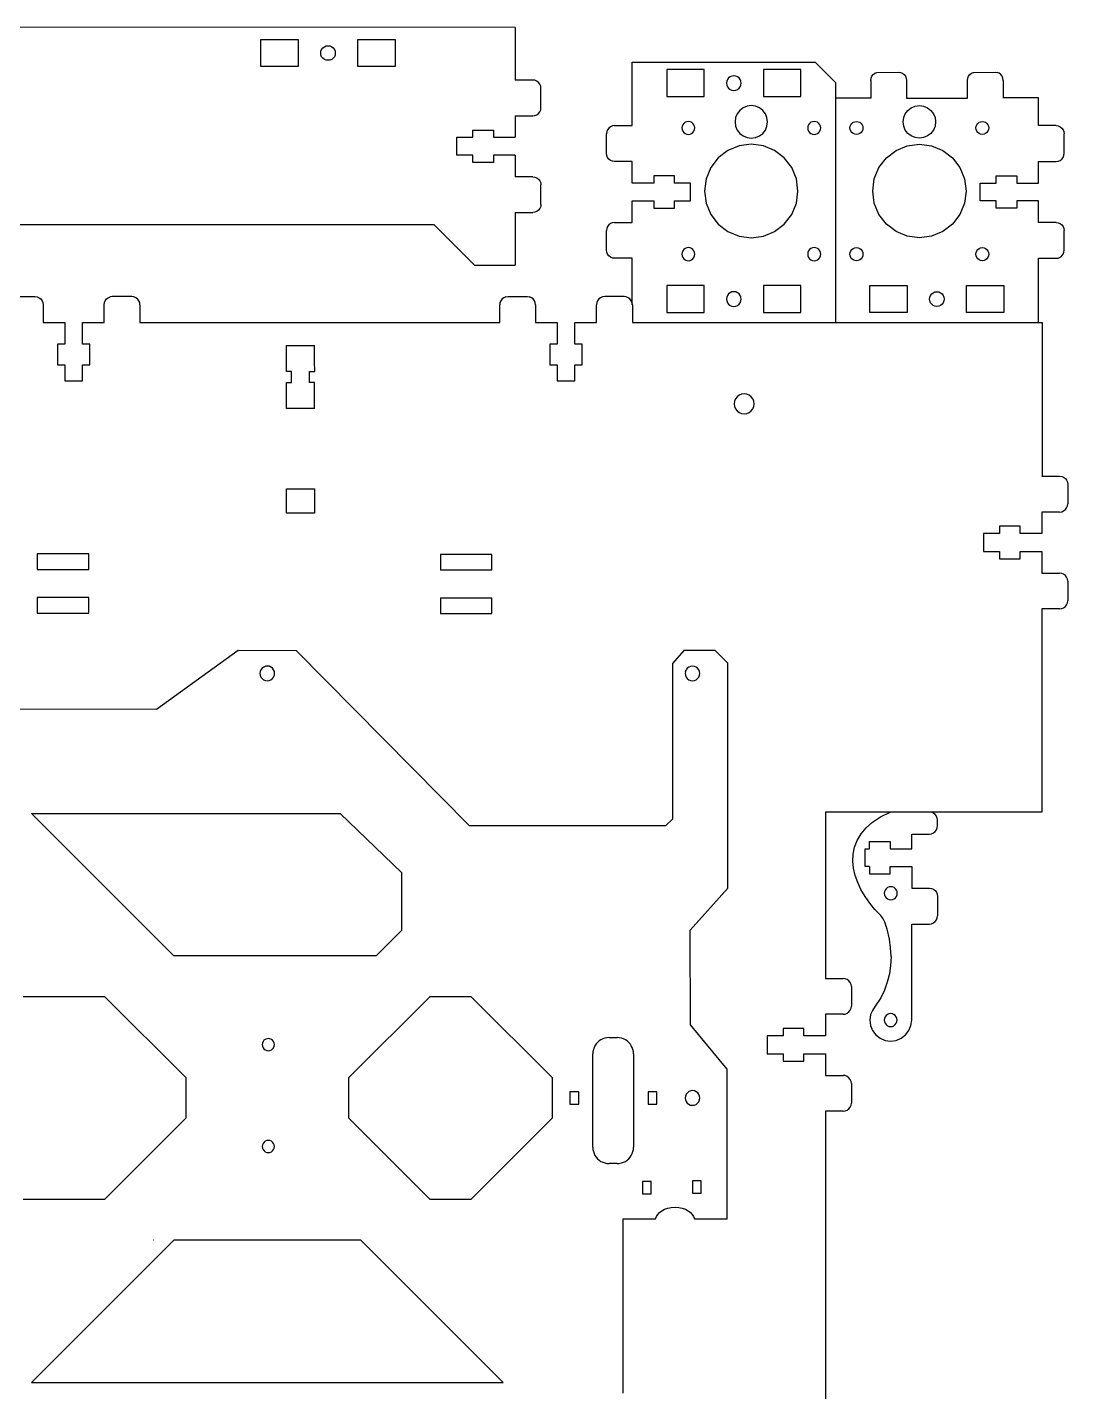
# Model space of a CAD drawing. Extents: x 0 to 865, y 0 to 544.
# Drawn here: x 609 to 864.8, y 209 to 544.1 of the extents above; entities that cross this region are included whole.
import ezdxf

# ---------------------------------------------------------------- set-up
doc = ezdxf.new("R2010")
doc.units = 0
doc.layers.get('0').update_dxf_attribs({"linetype": 'CONTINUOUS'})

msp = doc.modelspace()

# ---------------------------------------------------------------- linework, layer by layer
at = {"color": 3}
for p, q in [((728.941, 544.128), (530.01, 544.142)), ((610.041, 350.991), (685.959, 350.991)), ((610.041, 350.991), (645.04, 316.06)), ((685.959, 350.991), (701.008, 336.553)), ((701.008, 336.553), (701.005, 322.265)), ((701.005, 322.265), (694.792, 316.06)), ((694.792, 316.06), (645.037, 316.06))]:
    msp.add_line(p, q, dxfattribs=at)
at = {"color": 5}
for p, q in [((728.955, 544.11), (728.955, 531.185)), ((757.753, 519.987), (757.753, 535.612)), ((757.753, 535.612), (802.665, 535.612)), ((802.665, 535.612), (807.653, 530.61)), ((817.365, 532.839), (817.845, 533.037)), ((817.845, 533.037), (823.154, 533.107)), ((823.154, 533.107), (823.669, 533.037)), ((823.669, 533.037), (824.152, 532.839)), ((841.117, 532.839), (841.597, 533.037)), ((841.597, 533.037), (846.907, 533.107)), ((846.907, 533.107), (847.422, 533.037)), ((847.905, 532.839), (847.422, 533.037)), ((733.305, 531.185), (728.955, 531.185)), ((733.824, 531.118), (733.305, 531.185)), ((734.303, 530.916), (733.824, 531.118)), ((734.72, 530.602), (734.303, 530.916)), ((735.037, 530.186), (734.72, 530.602)), ((735.235, 529.706), (735.037, 530.186)), ((735.305, 529.191), (735.235, 529.706)), ((816.367, 531.107), (816.434, 531.622)), ((816.367, 531.107), (816.367, 526.757)), ((816.434, 531.622), (816.635, 532.105)), ((816.635, 532.105), (816.952, 532.522)), ((816.952, 532.522), (817.365, 532.839)), ((824.152, 532.839), (824.565, 532.522)), ((824.565, 532.522), (824.883, 532.105)), ((824.883, 532.105), (825.08, 531.622)), ((825.08, 531.622), (825.147, 531.107)), ((825.147, 531.107), (825.147, 526.757)), ((840.119, 531.107), (840.186, 531.622)), ((840.119, 526.757), (840.119, 531.107)), ((840.186, 531.622), (840.387, 532.105)), ((840.387, 532.105), (840.705, 532.522)), ((840.705, 532.522), (841.117, 532.839)), ((848.318, 532.522), (847.905, 532.839)), ((848.635, 532.105), (848.318, 532.522)), ((848.833, 531.622), (848.635, 532.105)), ((848.903, 531.107), (848.833, 531.622)), ((848.903, 531.107), (848.903, 526.757)), ((735.305, 524.401), (735.305, 529.191)), ((816.367, 526.757), (807.625, 526.757)), ((825.147, 526.757), (840.119, 526.757)), ((857.553, 526.778), (848.9, 526.778)), ((857.553, 519.987), (857.553, 526.778)), ((734.303, 522.672), (734.72, 522.986)), ((734.72, 522.986), (735.037, 523.402)), ((735.037, 523.402), (735.235, 523.882)), ((735.235, 523.882), (735.305, 524.401)), ((728.955, 522.404), (733.305, 522.404)), ((728.955, 522.404), (728.955, 517.116)), ((733.305, 522.404), (733.824, 522.471)), ((733.824, 522.471), (734.303, 522.672)), ((752.415, 519.716), (752.002, 519.402)), ((752.895, 519.917), (752.415, 519.716)), ((753.413, 519.987), (752.895, 519.917)), ((753.413, 519.987), (757.753, 519.987)), ((861.896, 519.987), (857.553, 519.987)), ((861.896, 519.987), (862.411, 519.92)), ((862.411, 519.92), (862.894, 519.719)), ((862.894, 519.719), (863.307, 519.402)), ((714.604, 512.724), (714.604, 517.116)), ((714.604, 517.116), (718.555, 517.116)), ((718.555, 517.116), (718.555, 518.911)), ((718.555, 518.911), (723.653, 518.911)), ((723.653, 518.911), (723.653, 517.116)), ((723.653, 517.116), (728.955, 517.116)), ((751.484, 518.502), (751.417, 517.984)), ((751.417, 513.186), (751.417, 517.984)), ((751.685, 518.986), (751.484, 518.502)), ((752.002, 519.402), (751.685, 518.986)), ((863.307, 519.402), (863.625, 518.986)), ((863.625, 518.986), (863.822, 518.506)), ((863.822, 518.506), (863.889, 517.987)), ((863.889, 513.186), (863.889, 517.987)), ((751.484, 512.667), (751.417, 513.186)), ((863.822, 512.667), (863.889, 513.186)), ((718.555, 512.724), (714.604, 512.724)), ((718.555, 510.928), (718.555, 512.724)), ((723.653, 510.928), (718.555, 510.928)), ((723.653, 512.724), (723.653, 510.928)), ((728.955, 512.724), (723.653, 512.724)), ((728.955, 512.724), (728.955, 507.432)), ((751.685, 512.184), (751.484, 512.667)), ((752.002, 511.771), (751.685, 512.184)), ((752.415, 511.454), (752.002, 511.771)), ((752.895, 511.253), (752.415, 511.454)), ((753.413, 511.186), (752.895, 511.253)), ((757.753, 511.186), (753.413, 511.186)), ((757.753, 505.887), (757.753, 511.186)), ((857.553, 505.887), (857.553, 511.189)), ((857.553, 511.189), (861.896, 511.189)), ((861.896, 511.189), (862.411, 511.256)), ((862.411, 511.256), (862.894, 511.454)), ((862.894, 511.454), (863.307, 511.775)), ((863.307, 511.775), (863.625, 512.187)), ((863.625, 512.187), (863.822, 512.667)), ((733.305, 507.432), (728.955, 507.432)), ((733.305, 507.432), (733.824, 507.365)), ((733.824, 507.365), (734.303, 507.167)), ((734.303, 507.167), (734.72, 506.85)), ((734.72, 506.85), (735.037, 506.437)), ((735.037, 506.437), (735.235, 505.954)), ((763.044, 507.686), (763.044, 505.887)), ((768.135, 507.686), (763.044, 507.686)), ((768.135, 505.887), (768.135, 507.686)), ((847.175, 507.686), (852.265, 507.686)), ((847.175, 505.887), (847.175, 507.686)), ((852.265, 507.686), (852.265, 505.887)), ((735.235, 505.954), (735.305, 505.435)), ((735.305, 500.648), (735.305, 505.435)), ((763.044, 505.887), (757.753, 505.887)), ((772.075, 505.887), (768.135, 505.887)), ((772.075, 501.488), (772.075, 505.887)), ((843.234, 505.887), (847.175, 505.887)), ((843.234, 501.488), (843.234, 505.887)), ((852.265, 505.887), (857.553, 505.887)), ((735.037, 499.65), (734.72, 499.237)), ((735.235, 500.13), (735.037, 499.65)), ((735.305, 500.648), (735.235, 500.13)), ((757.753, 496.185), (757.753, 501.488)), ((757.753, 501.488), (763.044, 501.488)), ((763.044, 501.488), (763.044, 499.685)), ((763.044, 499.685), (768.135, 499.685)), ((768.135, 501.488), (772.075, 501.488)), ((768.135, 499.685), (768.135, 501.488)), ((847.175, 501.488), (843.234, 501.488)), ((847.175, 499.689), (847.175, 501.488)), ((852.265, 499.689), (847.175, 499.689)), ((852.265, 501.488), (852.265, 499.689)), ((857.553, 501.488), (852.265, 501.488)), ((857.553, 496.189), (857.553, 501.488)), ((728.955, 498.651), (733.305, 498.651)), ((728.955, 498.651), (728.955, 485.726)), ((733.824, 498.718), (733.305, 498.651)), ((734.303, 498.92), (733.824, 498.718)), ((734.72, 499.237), (734.303, 498.92)), ((752.895, 496.118), (752.415, 495.917)), ((753.413, 496.185), (752.895, 496.118)), ((753.413, 496.185), (757.753, 496.185)), ((861.896, 496.189), (857.553, 496.189)), ((861.896, 496.189), (862.411, 496.118)), ((862.411, 496.118), (862.894, 495.917)), ((598.897, 495.706), (708.953, 495.706)), ((708.953, 495.706), (718.954, 485.726)), ((751.484, 494.704), (751.417, 494.185)), ((751.417, 489.384), (751.417, 494.185)), ((751.685, 495.187), (751.484, 494.704)), ((752.002, 495.6), (751.685, 495.187)), ((752.415, 495.917), (752.002, 495.6)), ((862.894, 495.917), (863.307, 495.603)), ((863.307, 495.603), (863.625, 495.187)), ((863.625, 495.187), (863.822, 494.704)), ((863.822, 494.704), (863.889, 494.185)), ((863.889, 489.387), (863.889, 494.185)), ((751.484, 488.869), (751.417, 489.384)), ((863.822, 488.869), (863.889, 489.387)), ((751.685, 488.386), (751.484, 488.869)), ((752.002, 487.973), (751.685, 488.386)), ((752.415, 487.652), (752.002, 487.973)), ((752.895, 487.454), (752.415, 487.652)), ((753.413, 487.387), (752.895, 487.454)), ((757.753, 487.387), (753.413, 487.387)), ((857.553, 487.387), (861.896, 487.387)), ((857.567, 471.6), (857.567, 487.401)), ((861.896, 487.387), (862.411, 487.454)), ((862.411, 487.454), (862.894, 487.655)), ((862.894, 487.655), (863.307, 487.973)), ((863.307, 487.973), (863.625, 488.389)), ((863.625, 488.389), (863.822, 488.869)), ((718.954, 485.726), (728.955, 485.726)), ((815.227, 347.486), (816.825, 348.897)), ((816.825, 348.897), (818.783, 350.199)), ((818.783, 350.199), (821.119, 351.378)), ((831.303, 351.31), (830.788, 351.379)), ((831.787, 351.11), (831.303, 351.31)), ((832.199, 350.793), (831.787, 351.11)), ((832.517, 350.379), (832.199, 350.793)), ((832.718, 349.898), (832.517, 350.379)), ((832.788, 349.379), (832.718, 349.898)), ((832.788, 347.967), (832.788, 349.379)), ((813.022, 344.396), (813.964, 345.981)), ((813.964, 345.981), (815.227, 347.486)), ((826.449, 342.36), (826.449, 345.966)), ((826.449, 345.966), (830.792, 345.966)), ((830.792, 345.966), (831.307, 346.035)), ((831.307, 346.035), (831.79, 346.235)), ((831.79, 346.235), (832.203, 346.552)), ((832.203, 346.552), (832.52, 346.966)), ((832.52, 346.966), (832.718, 347.449)), ((832.718, 347.449), (832.788, 347.967)), ((812.038, 341.049), (812.387, 342.748)), ((812.387, 342.748), (813.022, 344.396)), ((814.952, 337.96), (814.952, 342.36)), ((814.952, 342.36), (816.07, 342.36)), ((816.07, 344.159), (821.161, 344.161)), ((816.07, 342.36), (816.07, 344.159)), ((821.161, 344.161), (821.161, 342.36)), ((821.161, 342.36), (826.449, 342.36)), ((811.957, 339.316), (812.038, 341.049)), ((812.126, 337.561), (811.957, 339.316)), ((812.528, 335.802), (812.126, 337.561)), ((813.142, 334.049), (812.528, 335.802)), ((816.07, 337.96), (814.952, 337.96)), ((816.07, 337.96), (816.07, 336.16)), ((816.07, 336.16), (821.161, 336.16)), ((821.161, 336.16), (821.161, 337.96)), ((821.161, 337.96), (826.449, 337.96)), ((826.449, 337.96), (826.449, 332.66)), ((813.954, 332.321), (813.142, 334.049)), ((814.945, 330.631), (813.954, 332.321)), ((826.449, 332.66), (830.792, 332.66)), ((830.792, 332.66), (831.307, 332.592)), ((831.307, 332.592), (831.79, 332.393)), ((831.79, 332.393), (832.203, 332.074)), ((832.203, 332.074), (832.52, 331.661)), ((816.095, 328.993), (814.945, 330.631)), ((817.39, 327.423), (816.095, 328.993)), ((832.52, 331.661), (832.718, 331.178)), ((832.718, 331.178), (832.788, 330.66)), ((832.788, 330.66), (832.788, 325.86)), ((818.808, 325.935), (817.39, 327.423)), ((819.386, 325.155), (818.808, 325.935)), ((819.831, 324.31), (819.386, 325.155)), ((832.52, 324.86), (832.718, 325.342)), ((832.718, 325.342), (832.788, 325.86)), ((820.417, 322.588), (819.831, 324.31)), ((820.928, 320.115), (820.417, 322.588)), ((826.445, 300.269), (826.445, 323.86)), ((826.445, 323.86), (830.792, 323.86)), ((830.792, 323.86), (831.307, 323.929)), ((831.307, 323.929), (831.79, 324.128)), ((831.79, 324.128), (832.203, 324.445)), ((832.203, 324.445), (832.52, 324.86)), ((821.249, 318.015), (820.928, 320.115)), ((821.358, 315.853), (821.249, 318.015)), ((821.358, 315.853), (821.249, 313.69)), ((821.249, 313.69), (820.928, 311.59)), ((820.409, 309.563), (819.697, 307.619)), ((820.928, 311.59), (820.409, 309.563)), ((628.04, 306.08), (628.11, 306.08)), ((818.808, 305.77), (817.428, 303.666)), ((819.697, 307.619), (818.808, 305.77)), ((816.779, 302.627), (816.264, 301.608)), ((817.428, 303.666), (816.779, 302.627)), ((816.264, 301.608), (816.091, 300.27)), ((816.091, 300.27), (816.264, 298.932)), ((816.264, 298.932), (816.783, 297.685)), ((825.719, 297.685), (826.234, 298.932)), ((826.234, 298.932), (826.445, 300.269)), ((816.783, 297.685), (817.601, 296.614)), ((817.601, 296.614), (818.67, 295.792)), ((818.67, 295.792), (819.916, 295.276)), ((819.916, 295.276), (821.249, 295.1)), ((821.249, 295.1), (822.586, 295.276)), ((822.586, 295.276), (823.831, 295.792)), ((823.831, 295.792), (824.9, 296.614)), ((824.9, 296.614), (825.719, 297.685))]:
    msp.add_line(p, q, dxfattribs=at)
at = {"color": 0}
for p, q in [((666.454, 534.529), (666.454, 541.115)), ((666.454, 541.115), (675.654, 541.115)), ((675.654, 541.115), (675.654, 534.529)), ((690.256, 541.115), (699.456, 541.115)), ((690.256, 534.529), (690.256, 541.115)), ((699.456, 541.115), (699.456, 534.529)), ((681.154, 537.824), (681.214, 538.289)), ((681.214, 537.358), (681.154, 537.824)), ((681.214, 538.289), (681.394, 538.723)), ((681.394, 536.924), (681.214, 537.358)), ((681.394, 538.723), (681.68, 539.094)), ((681.68, 536.55), (681.394, 536.924)), ((681.68, 539.094), (682.054, 539.38)), ((682.054, 536.265), (681.68, 536.55)), ((682.054, 539.38), (682.487, 539.559)), ((682.487, 539.559), (682.953, 539.619)), ((682.953, 539.619), (683.422, 539.559)), ((683.422, 539.559), (683.856, 539.38)), ((683.856, 539.38), (684.23, 539.094)), ((684.23, 536.55), (683.856, 536.265)), ((684.23, 539.094), (684.516, 538.723)), ((684.516, 536.924), (684.23, 536.55)), ((684.516, 538.723), (684.696, 538.289)), ((684.696, 537.358), (684.516, 536.924)), ((684.696, 538.289), (684.756, 537.824)), ((684.756, 537.824), (684.696, 537.358)), ((675.654, 534.529), (666.454, 534.529)), ((682.487, 536.085), (682.054, 536.265)), ((682.953, 536.025), (682.487, 536.085)), ((683.422, 536.085), (682.953, 536.025)), ((683.856, 536.265), (683.422, 536.085)), ((699.456, 534.529), (690.256, 534.529)), ((766.237, 533.732), (766.237, 527.131)), ((775.42, 533.732), (766.237, 533.732)), ((775.42, 527.131), (775.42, 533.732)), ((789.989, 533.732), (789.989, 527.131)), ((799.172, 533.732), (789.989, 533.732)), ((799.172, 527.131), (799.172, 533.732)), ((780.969, 530.899), (780.905, 530.43)), ((780.905, 530.43), (780.969, 529.964)), ((781.145, 531.333), (780.969, 530.899)), ((780.969, 529.964), (781.145, 529.53)), ((781.431, 531.707), (781.145, 531.333)), ((781.805, 531.989), (781.431, 531.707)), ((782.239, 532.172), (781.805, 531.989)), ((782.705, 532.232), (782.239, 532.172)), ((783.17, 532.172), (782.705, 532.232)), ((783.604, 531.989), (783.17, 532.172)), ((783.975, 531.707), (783.604, 531.989)), ((784.26, 531.333), (783.975, 531.707)), ((784.44, 530.899), (784.26, 531.333)), ((784.26, 529.53), (784.44, 529.964)), ((784.504, 530.43), (784.44, 530.899)), ((784.44, 529.964), (784.504, 530.43)), ((807.653, 530.61), (807.653, 471.611)), ((766.237, 527.131), (775.42, 527.131)), ((781.145, 529.53), (781.431, 529.156)), ((781.431, 529.156), (781.805, 528.87)), ((781.805, 528.87), (782.239, 528.69)), ((782.239, 528.69), (782.705, 528.63)), ((782.705, 528.63), (783.17, 528.69)), ((783.17, 528.69), (783.604, 528.87)), ((783.604, 528.87), (783.975, 529.156)), ((783.975, 529.156), (784.26, 529.53)), ((789.989, 527.131), (799.172, 527.131)), ((783.537, 522.912), (783.138, 521.945)), ((784.172, 523.737), (783.537, 522.912)), ((785.001, 524.376), (784.172, 523.737)), ((785.961, 524.775), (785.001, 524.376)), ((786.994, 524.912), (785.961, 524.775)), ((788.028, 524.775), (786.994, 524.912)), ((788.991, 524.376), (788.028, 524.775)), ((789.82, 523.737), (788.991, 524.376)), ((790.451, 522.912), (789.82, 523.737)), ((790.85, 521.945), (790.451, 522.912)), ((824.456, 521.949), (824.854, 522.912)), ((824.854, 522.912), (825.489, 523.741)), ((825.489, 523.741), (826.315, 524.376)), ((826.315, 524.376), (827.278, 524.775)), ((827.278, 524.775), (828.312, 524.912)), ((828.312, 524.912), (829.345, 524.775)), ((829.345, 524.775), (830.308, 524.376)), ((830.308, 524.376), (831.134, 523.741)), ((831.134, 523.741), (831.769, 522.912)), ((831.769, 522.912), (832.167, 521.949)), ((769.983, 519.825), (769.93, 519.409)), ((770.142, 520.21), (769.983, 519.825)), ((770.396, 520.541), (770.142, 520.21)), ((770.728, 520.795), (770.396, 520.541)), ((771.112, 520.958), (770.728, 520.795)), ((771.525, 521.01), (771.112, 520.958)), ((771.941, 520.958), (771.525, 521.01)), ((772.326, 520.795), (771.941, 520.958)), ((772.654, 520.541), (772.326, 520.795)), ((772.908, 520.21), (772.654, 520.541)), ((773.07, 519.825), (772.908, 520.21)), ((773.123, 519.409), (773.07, 519.825)), ((783.138, 521.945), (783.004, 520.912)), ((783.004, 520.912), (783.138, 519.875)), ((783.138, 519.875), (783.537, 518.911)), ((790.451, 518.911), (790.85, 519.875)), ((790.988, 520.912), (790.85, 521.945)), ((790.85, 519.875), (790.988, 520.912)), ((800.922, 519.825), (800.869, 519.409)), ((801.081, 520.21), (800.922, 519.825)), ((801.335, 520.541), (801.081, 520.21)), ((801.666, 520.795), (801.335, 520.541)), ((802.051, 520.958), (801.666, 520.795)), ((802.464, 521.01), (802.051, 520.958)), ((802.88, 520.958), (802.464, 521.01)), ((803.261, 520.795), (802.88, 520.958)), ((803.592, 520.541), (803.261, 520.795)), ((803.847, 520.21), (803.592, 520.541)), ((804.005, 519.825), (803.847, 520.21)), ((804.062, 519.409), (804.005, 519.825)), ((811.244, 519.412), (811.301, 519.825)), ((811.301, 519.825), (811.459, 520.213)), ((811.459, 520.213), (811.713, 520.541)), ((811.713, 520.541), (812.045, 520.799)), ((812.045, 520.799), (812.43, 520.958)), ((812.43, 520.958), (812.842, 521.01)), ((812.842, 521.01), (813.255, 520.958)), ((813.255, 520.958), (813.643, 520.799)), ((813.643, 520.799), (813.971, 520.541)), ((813.971, 520.541), (814.225, 520.213)), ((814.225, 520.213), (814.384, 519.825)), ((814.384, 519.825), (814.44, 519.412)), ((824.322, 520.912), (824.456, 521.949)), ((824.456, 519.878), (824.322, 520.912)), ((824.854, 518.911), (824.456, 519.878)), ((832.167, 519.878), (831.769, 518.911)), ((832.167, 521.949), (832.305, 520.912)), ((832.305, 520.912), (832.167, 519.878)), ((842.183, 519.412), (842.239, 519.825)), ((842.239, 519.825), (842.398, 520.213)), ((842.398, 520.213), (842.652, 520.541)), ((842.652, 520.541), (842.984, 520.799)), ((842.984, 520.799), (843.368, 520.958)), ((843.368, 520.958), (843.781, 521.01)), ((843.781, 521.01), (844.194, 520.958)), ((844.194, 520.958), (844.578, 520.799)), ((844.578, 520.799), (844.91, 520.541)), ((844.91, 520.541), (845.164, 520.213)), ((845.164, 520.213), (845.323, 519.825)), ((845.323, 519.825), (845.379, 519.412)), ((769.93, 519.409), (769.983, 518.996)), ((769.983, 518.996), (770.142, 518.612)), ((770.142, 518.612), (770.396, 518.28)), ((770.396, 518.28), (770.728, 518.026)), ((770.728, 518.026), (771.112, 517.864)), ((771.112, 517.864), (771.525, 517.811)), ((771.525, 517.811), (771.941, 517.864)), ((771.941, 517.864), (772.326, 518.026)), ((772.326, 518.026), (772.654, 518.28)), ((772.654, 518.28), (772.908, 518.612)), ((772.908, 518.612), (773.07, 518.996)), ((773.07, 518.996), (773.123, 519.409)), ((783.537, 518.911), (784.172, 518.082)), ((784.172, 518.082), (785.001, 517.447)), ((785.001, 517.447), (785.961, 517.045)), ((785.961, 517.045), (786.994, 516.911)), ((786.994, 516.911), (788.028, 517.045)), ((788.028, 517.045), (788.991, 517.447)), ((788.991, 517.447), (789.82, 518.082)), ((789.82, 518.082), (790.451, 518.911)), ((800.869, 519.409), (800.922, 518.996)), ((800.922, 518.996), (801.081, 518.612)), ((801.081, 518.612), (801.335, 518.28)), ((801.335, 518.28), (801.666, 518.026)), ((801.666, 518.026), (802.051, 517.864)), ((802.051, 517.864), (802.464, 517.811)), ((802.464, 517.811), (802.88, 517.864)), ((802.88, 517.864), (803.261, 518.026)), ((803.261, 518.026), (803.592, 518.28)), ((803.592, 518.28), (803.847, 518.612)), ((803.847, 518.612), (804.005, 518.996)), ((804.005, 518.996), (804.062, 519.409)), ((811.301, 519), (811.244, 519.412)), ((811.459, 518.612), (811.301, 519)), ((811.713, 518.28), (811.459, 518.612)), ((812.045, 518.026), (811.713, 518.28)), ((812.43, 517.867), (812.045, 518.026)), ((812.842, 517.811), (812.43, 517.867)), ((813.255, 517.867), (812.842, 517.811)), ((813.643, 518.026), (813.255, 517.867)), ((813.971, 518.28), (813.643, 518.026)), ((814.225, 518.612), (813.971, 518.28)), ((814.384, 519), (814.225, 518.612)), ((814.44, 519.412), (814.384, 519)), ((825.489, 518.082), (824.854, 518.911)), ((826.315, 517.447), (825.489, 518.082)), ((827.278, 517.049), (826.315, 517.447)), ((828.312, 516.911), (827.278, 517.049)), ((829.345, 517.049), (828.312, 516.911)), ((830.308, 517.447), (829.345, 517.049)), ((831.134, 518.082), (830.308, 517.447)), ((831.769, 518.911), (831.134, 518.082)), ((842.239, 519), (842.183, 519.412)), ((842.398, 518.612), (842.239, 519)), ((842.652, 518.28), (842.398, 518.612)), ((842.984, 518.026), (842.652, 518.28)), ((843.368, 517.867), (842.984, 518.026)), ((843.781, 517.811), (843.368, 517.867)), ((844.194, 517.867), (843.781, 517.811)), ((844.578, 518.026), (844.194, 517.867)), ((844.91, 518.28), (844.578, 518.026)), ((845.164, 518.612), (844.91, 518.28)), ((845.323, 519), (845.164, 518.612)), ((845.379, 519.412), (845.323, 519)), ((781.258, 513.87), (778.88, 512.043)), ((784.024, 515.017), (781.258, 513.87)), ((786.994, 515.412), (784.024, 515.017)), ((789.965, 515.017), (786.994, 515.412)), ((792.734, 513.87), (789.965, 515.017)), ((795.112, 512.043), (792.734, 513.87)), ((820.194, 512.043), (822.572, 513.87)), ((822.572, 513.87), (825.341, 515.02)), ((825.341, 515.02), (828.312, 515.412)), ((828.312, 515.412), (831.282, 515.02)), ((831.282, 515.02), (834.051, 513.87)), ((834.051, 513.87), (836.429, 512.043)), ((777.057, 509.662), (775.91, 506.885)), ((778.88, 512.043), (777.057, 509.662)), ((796.936, 509.662), (795.112, 512.043)), ((798.082, 506.885), (796.936, 509.662)), ((817.227, 506.889), (818.374, 509.662)), ((818.374, 509.662), (820.194, 512.043)), ((836.429, 512.043), (838.249, 509.662)), ((838.249, 509.662), (839.396, 506.889)), ((775.91, 506.885), (775.518, 503.911)), ((798.474, 503.911), (798.082, 506.885)), ((816.836, 503.911), (817.227, 506.889)), ((839.396, 506.889), (839.788, 503.911)), ((775.518, 503.911), (775.91, 500.934)), ((798.082, 500.934), (798.474, 503.911)), ((817.227, 500.937), (816.836, 503.911)), ((839.788, 503.911), (839.396, 500.937)), ((775.91, 500.934), (777.057, 498.161)), ((796.936, 498.161), (798.082, 500.934)), ((818.374, 498.161), (817.227, 500.937)), ((839.396, 500.937), (838.249, 498.161)), ((777.057, 498.161), (778.88, 495.78)), ((795.112, 495.78), (796.936, 498.161)), ((820.194, 495.78), (818.374, 498.161)), ((838.249, 498.161), (836.429, 495.78)), ((778.88, 495.78), (781.258, 493.952)), ((781.258, 493.952), (784.024, 492.802)), ((784.024, 492.802), (786.994, 492.411)), ((786.994, 492.411), (789.965, 492.802)), ((789.965, 492.802), (792.734, 493.952)), ((792.734, 493.952), (795.112, 495.78)), ((822.572, 493.952), (820.194, 495.78)), ((825.341, 492.806), (822.572, 493.952)), ((828.312, 492.411), (825.341, 492.806)), ((831.282, 492.806), (828.312, 492.411)), ((834.051, 493.952), (831.282, 492.806)), ((836.429, 495.78), (834.051, 493.952)), ((770.396, 489.543), (770.142, 489.211)), ((770.728, 489.797), (770.396, 489.543)), ((771.112, 489.955), (770.728, 489.797)), ((771.525, 490.012), (771.112, 489.955)), ((771.941, 489.955), (771.525, 490.012)), ((772.326, 489.797), (771.941, 489.955)), ((772.654, 489.543), (772.326, 489.797)), ((772.908, 489.211), (772.654, 489.543)), ((801.335, 489.543), (801.081, 489.211)), ((801.666, 489.797), (801.335, 489.543)), ((802.051, 489.955), (801.666, 489.797)), ((802.464, 490.012), (802.051, 489.955)), ((802.88, 489.955), (802.464, 490.012)), ((803.261, 489.797), (802.88, 489.955)), ((803.592, 489.543), (803.261, 489.797)), ((803.847, 489.211), (803.592, 489.543)), ((811.459, 489.211), (811.713, 489.543)), ((811.713, 489.543), (812.045, 489.797)), ((812.045, 489.797), (812.43, 489.959)), ((812.43, 489.959), (812.842, 490.012)), ((812.842, 490.012), (813.255, 489.959)), ((813.255, 489.959), (813.643, 489.797)), ((813.643, 489.797), (813.971, 489.543)), ((813.971, 489.543), (814.225, 489.211)), ((842.398, 489.211), (842.652, 489.543)), ((842.652, 489.543), (842.984, 489.797)), ((842.984, 489.797), (843.368, 489.959)), ((843.368, 489.959), (843.781, 490.012)), ((843.781, 490.012), (844.194, 489.959)), ((844.194, 489.959), (844.578, 489.797)), ((844.578, 489.797), (844.91, 489.543)), ((844.91, 489.543), (845.164, 489.211)), ((757.753, 475.94), (757.753, 487.387)), ((769.983, 488.823), (769.93, 488.41)), ((769.93, 488.41), (769.983, 487.998)), ((770.142, 489.211), (769.983, 488.823)), ((769.983, 487.998), (770.142, 487.609)), ((770.142, 487.609), (770.396, 487.281)), ((770.396, 487.281), (770.728, 487.024)), ((770.728, 487.024), (771.112, 486.865)), ((771.112, 486.865), (771.525, 486.812)), ((771.525, 486.812), (771.941, 486.865)), ((771.941, 486.865), (772.326, 487.024)), ((772.326, 487.024), (772.654, 487.281)), ((772.654, 487.281), (772.908, 487.609)), ((773.07, 488.823), (772.908, 489.211)), ((772.908, 487.609), (773.07, 487.998)), ((773.123, 488.41), (773.07, 488.823)), ((773.07, 487.998), (773.123, 488.41)), ((800.922, 488.823), (800.869, 488.41)), ((800.869, 488.41), (800.922, 487.998)), ((801.081, 489.211), (800.922, 488.823)), ((800.922, 487.998), (801.081, 487.609)), ((801.081, 487.609), (801.335, 487.281)), ((801.335, 487.281), (801.666, 487.024)), ((801.666, 487.024), (802.051, 486.865)), ((802.051, 486.865), (802.464, 486.812)), ((802.464, 486.812), (802.88, 486.865)), ((802.88, 486.865), (803.261, 487.024)), ((803.261, 487.024), (803.592, 487.281)), ((803.592, 487.281), (803.847, 487.609)), ((804.005, 488.823), (803.847, 489.211)), ((803.847, 487.609), (804.005, 487.998)), ((804.062, 488.41), (804.005, 488.823)), ((804.005, 487.998), (804.062, 488.41)), ((811.244, 488.414), (811.301, 488.827)), ((811.301, 487.998), (811.244, 488.414)), ((811.301, 488.827), (811.459, 489.211)), ((811.459, 487.613), (811.301, 487.998)), ((811.713, 487.281), (811.459, 487.613)), ((812.045, 487.027), (811.713, 487.281)), ((812.43, 486.865), (812.045, 487.027)), ((812.842, 486.812), (812.43, 486.865)), ((813.255, 486.865), (812.842, 486.812)), ((813.643, 487.027), (813.255, 486.865)), ((813.971, 487.281), (813.643, 487.027)), ((814.225, 487.613), (813.971, 487.281)), ((814.225, 489.211), (814.384, 488.827)), ((814.384, 487.998), (814.225, 487.613)), ((814.384, 488.827), (814.44, 488.414)), ((814.44, 488.414), (814.384, 487.998)), ((842.183, 488.414), (842.239, 488.827)), ((842.239, 487.998), (842.183, 488.414)), ((842.239, 488.827), (842.398, 489.211)), ((842.398, 487.613), (842.239, 487.998)), ((842.652, 487.281), (842.398, 487.613)), ((842.984, 487.027), (842.652, 487.281)), ((843.368, 486.865), (842.984, 487.027)), ((843.781, 486.812), (843.368, 486.865)), ((844.194, 486.865), (843.781, 486.812)), ((844.578, 487.027), (844.194, 486.865)), ((844.91, 487.281), (844.578, 487.027)), ((845.164, 487.613), (844.91, 487.281)), ((845.164, 489.211), (845.323, 488.827)), ((845.323, 487.998), (845.164, 487.613)), ((845.323, 488.827), (845.379, 488.414)), ((845.379, 488.414), (845.323, 487.998)), ((766.237, 480.691), (766.237, 474.091)), ((775.42, 480.691), (766.237, 480.691)), ((775.42, 474.091), (775.42, 480.691)), ((789.989, 480.691), (789.989, 474.091)), ((799.172, 480.691), (789.989, 480.691)), ((799.172, 474.091), (799.172, 480.691)), ((816.137, 480.691), (825.317, 480.691)), ((816.137, 474.091), (816.137, 480.691)), ((825.317, 480.691), (825.317, 474.091)), ((839.89, 480.691), (849.069, 480.691)), ((839.89, 474.091), (839.89, 480.691)), ((849.069, 480.691), (849.069, 474.091)), ((780.969, 477.855), (780.905, 477.389)), ((780.905, 477.389), (780.969, 476.924)), ((781.145, 478.293), (780.969, 477.855)), ((780.969, 476.924), (781.145, 476.49)), ((781.431, 478.663), (781.145, 478.293)), ((781.145, 476.49), (781.431, 476.119)), ((781.805, 478.952), (781.431, 478.663)), ((781.431, 476.119), (781.805, 475.83)), ((782.239, 479.132), (781.805, 478.952)), ((782.705, 479.192), (782.239, 479.132)), ((783.17, 479.132), (782.705, 479.192)), ((783.604, 478.952), (783.17, 479.132)), ((783.975, 478.663), (783.604, 478.952)), ((783.604, 475.83), (783.975, 476.119)), ((784.26, 478.293), (783.975, 478.663)), ((783.975, 476.119), (784.26, 476.49)), ((784.44, 477.855), (784.26, 478.293)), ((784.26, 476.49), (784.44, 476.924)), ((784.504, 477.389), (784.44, 477.855)), ((784.44, 476.924), (784.504, 477.389)), ((830.806, 477.393), (830.866, 477.859)), ((830.866, 476.927), (830.806, 477.393)), ((830.866, 477.859), (831.046, 478.293)), ((831.046, 476.49), (830.866, 476.927)), ((831.046, 478.293), (831.331, 478.667)), ((831.331, 476.119), (831.046, 476.49)), ((831.331, 478.667), (831.705, 478.952)), ((831.705, 475.834), (831.331, 476.119)), ((831.705, 478.952), (832.139, 479.132)), ((832.139, 479.132), (832.605, 479.192)), ((832.605, 479.192), (833.067, 479.132)), ((833.067, 479.132), (833.501, 478.952)), ((833.501, 478.952), (833.875, 478.667)), ((833.875, 476.119), (833.501, 475.834)), ((833.875, 478.667), (834.161, 478.293)), ((834.161, 476.49), (833.875, 476.119)), ((834.161, 478.293), (834.341, 477.859)), ((834.341, 476.927), (834.161, 476.49)), ((834.341, 477.859), (834.401, 477.393)), ((834.401, 477.393), (834.341, 476.927)), ((766.237, 474.091), (775.42, 474.091)), ((781.805, 475.83), (782.239, 475.65)), ((782.239, 475.65), (782.705, 475.59)), ((782.705, 475.59), (783.17, 475.65)), ((783.17, 475.65), (783.604, 475.83)), ((789.989, 474.091), (799.172, 474.091)), ((825.317, 474.091), (816.137, 474.091)), ((832.139, 475.65), (831.705, 475.834)), ((832.605, 475.59), (832.139, 475.65)), ((833.067, 475.65), (832.605, 475.59)), ((833.501, 475.834), (833.067, 475.65)), ((849.069, 474.091), (839.89, 474.091)), ((672.79, 462.086), (672.79, 465.935)), ((672.793, 465.935), (679.69, 465.935)), ((679.676, 462.079), (679.676, 465.931)), ((672.786, 459.595), (672.79, 462.086)), ((674.017, 459.592), (672.786, 459.595)), ((674.017, 456.875), (674.017, 459.592)), ((678.448, 456.872), (678.448, 459.588)), ((678.448, 459.588), (679.679, 459.588)), ((679.679, 459.588), (679.676, 462.079)), ((672.793, 454.385), (672.79, 456.875)), ((672.79, 456.875), (674.017, 456.875)), ((679.676, 456.872), (678.448, 456.872)), ((679.676, 454.378), (679.676, 456.872)), ((672.793, 450.536), (672.793, 454.385)), ((679.676, 450.529), (679.676, 454.378)), ((783.121, 452.861), (782.874, 452.268)), ((783.509, 453.365), (783.121, 452.861)), ((784.017, 453.757), (783.509, 453.365)), ((784.606, 454), (784.017, 453.757)), ((785.241, 454.085), (784.606, 454)), ((785.876, 454), (785.241, 454.085)), ((786.465, 453.757), (785.876, 454)), ((786.973, 453.365), (786.465, 453.757)), ((787.361, 452.861), (786.973, 453.365)), ((787.608, 452.268), (787.361, 452.861)), ((679.69, 450.536), (672.793, 450.536)), ((782.874, 452.268), (782.793, 451.633)), ((782.793, 451.633), (782.874, 451.002)), ((782.874, 451.002), (783.121, 450.409)), ((783.121, 450.409), (783.509, 449.901)), ((783.509, 449.901), (784.017, 449.513)), ((784.017, 449.513), (784.606, 449.27)), ((784.606, 449.27), (785.241, 449.185)), ((785.241, 449.185), (785.876, 449.27)), ((785.876, 449.27), (786.465, 449.513)), ((786.465, 449.513), (786.973, 449.901)), ((786.973, 449.901), (787.361, 450.409)), ((787.361, 450.409), (787.608, 451.002)), ((787.689, 451.633), (787.608, 452.268)), ((787.608, 451.002), (787.689, 451.633)), ((672.779, 430.777), (679.655, 430.777)), ((672.779, 424.822), (672.779, 430.777)), ((679.655, 430.777), (679.655, 424.822)), ((679.655, 424.822), (672.779, 424.822)), ((611.501, 414.757), (611.501, 410.979)), ((624.166, 414.757), (611.501, 414.757)), ((624.166, 410.979), (624.166, 414.757)), ((710.597, 414.609), (710.597, 410.831)), ((723.261, 414.609), (710.597, 414.609)), ((723.261, 410.831), (723.261, 414.609)), ((611.501, 410.979), (624.166, 410.979)), ((710.597, 410.831), (723.261, 410.831)), ((611.501, 404.033), (611.501, 400.255)), ((624.166, 404.033), (611.501, 404.033)), ((624.166, 400.255), (624.166, 404.033)), ((710.597, 403.885), (710.597, 400.106)), ((723.261, 403.885), (710.597, 403.885)), ((723.261, 400.106), (723.261, 403.885)), ((611.501, 400.255), (624.166, 400.255)), ((710.597, 400.106), (723.261, 400.106)), ((666.298, 385.897), (666.238, 385.431)), ((666.478, 386.33), (666.298, 385.897)), ((666.764, 386.701), (666.478, 386.33)), ((667.138, 386.987), (666.764, 386.701)), ((667.138, 386.987), (667.572, 387.167)), ((668.038, 387.23), (667.572, 387.167)), ((668.503, 387.167), (668.038, 387.23)), ((668.937, 386.987), (668.503, 387.167)), ((668.973, 386.955), (668.937, 386.987)), ((669.311, 386.701), (668.973, 386.955)), ((669.597, 386.33), (669.311, 386.701)), ((669.777, 385.897), (669.597, 386.33)), ((669.837, 385.431), (669.777, 385.897)), ((770.791, 385.882), (770.731, 385.417)), ((770.791, 385.882), (770.971, 386.313)), ((771.26, 386.687), (770.971, 386.313)), ((771.631, 386.973), (771.26, 386.687)), ((772.065, 387.152), (771.631, 386.973)), ((772.111, 387.152), (772.065, 387.152)), ((772.53, 387.212), (772.111, 387.152)), ((772.996, 387.152), (772.53, 387.212)), ((773.43, 386.973), (772.996, 387.152)), ((773.804, 386.687), (773.43, 386.973)), ((774.09, 386.313), (773.804, 386.687)), ((774.27, 385.882), (774.09, 386.313)), ((774.33, 385.417), (774.27, 385.882)), ((666.238, 385.431), (666.298, 384.969)), ((666.298, 384.969), (666.478, 384.535)), ((666.478, 384.535), (666.764, 384.161)), ((666.764, 384.161), (667.138, 383.875)), ((667.138, 383.875), (667.572, 383.695)), ((667.572, 383.695), (668.038, 383.635)), ((668.038, 383.635), (668.503, 383.695)), ((668.503, 383.695), (668.937, 383.875)), ((668.937, 383.875), (669.311, 384.161)), ((669.311, 384.161), (669.597, 384.535)), ((669.597, 384.535), (669.777, 384.969)), ((669.777, 384.969), (669.837, 385.431)), ((770.731, 385.417), (770.791, 384.951)), ((770.791, 384.951), (770.971, 384.517)), ((770.971, 384.517), (771.26, 384.147)), ((771.26, 384.147), (771.631, 383.861)), ((771.631, 383.861), (772.065, 383.681)), ((772.065, 383.681), (772.53, 383.621)), ((772.53, 383.621), (772.996, 383.681)), ((772.996, 383.681), (773.43, 383.861)), ((773.43, 383.861), (773.804, 384.147)), ((773.804, 384.147), (774.09, 384.517)), ((774.09, 384.517), (774.27, 384.951)), ((774.27, 384.951), (774.33, 385.417)), ((819.743, 331.825), (819.69, 331.411)), ((819.901, 332.21), (819.743, 331.825)), ((820.155, 332.543), (819.901, 332.21)), ((820.487, 332.796), (820.155, 332.543)), ((820.872, 332.956), (820.487, 332.796)), ((821.284, 333.011), (820.872, 332.956)), ((821.701, 332.956), (821.284, 333.011)), ((822.085, 332.796), (821.701, 332.956)), ((822.413, 332.543), (822.085, 332.796)), ((822.667, 332.21), (822.413, 332.543)), ((822.829, 331.825), (822.667, 332.21)), ((822.882, 331.411), (822.829, 331.825)), ((819.69, 331.411), (819.743, 330.997)), ((819.743, 330.997), (819.901, 330.611)), ((819.901, 330.611), (820.155, 330.28)), ((820.155, 330.28), (820.487, 330.025)), ((820.487, 330.025), (820.872, 329.865)), ((820.872, 329.865), (821.284, 329.811)), ((821.284, 329.811), (821.701, 329.865)), ((821.701, 329.865), (822.085, 330.025)), ((822.085, 330.025), (822.413, 330.28)), ((822.413, 330.28), (822.667, 330.611)), ((822.667, 330.611), (822.829, 330.997)), ((822.829, 330.997), (822.882, 331.411)), ((820.452, 301.655), (820.12, 301.402)), ((820.836, 301.815), (820.452, 301.655)), ((821.249, 301.87), (820.836, 301.815)), ((821.665, 301.815), (821.249, 301.87)), ((822.046, 301.655), (821.665, 301.815)), ((822.378, 301.402), (822.046, 301.655)), ((819.707, 300.684), (819.654, 300.27)), ((819.654, 300.27), (819.707, 299.855)), ((819.866, 301.07), (819.707, 300.684)), ((819.707, 299.855), (819.866, 299.47)), ((820.12, 301.402), (819.866, 301.07)), ((819.866, 299.47), (820.12, 299.139)), ((820.12, 299.139), (820.452, 298.884)), ((820.452, 298.884), (820.836, 298.724)), ((820.836, 298.724), (821.249, 298.67)), ((821.249, 298.67), (821.665, 298.724)), ((821.665, 298.724), (822.046, 298.884)), ((822.046, 298.884), (822.378, 299.139)), ((822.632, 301.07), (822.378, 301.402)), ((822.378, 299.139), (822.632, 299.47)), ((822.791, 300.684), (822.632, 301.07)), ((822.632, 299.47), (822.791, 299.855)), ((822.847, 300.27), (822.791, 300.684)), ((822.791, 299.855), (822.847, 300.27)), ((666.983, 294.979), (666.831, 294.618)), ((667.219, 295.29), (666.983, 294.979)), ((667.53, 295.529), (667.219, 295.29)), ((667.893, 295.678), (667.53, 295.529)), ((668.281, 295.73), (667.893, 295.678)), ((668.669, 295.678), (668.281, 295.73)), ((669.029, 295.529), (668.669, 295.678)), ((669.339, 295.29), (669.029, 295.529)), ((669.579, 294.979), (669.339, 295.29)), ((669.731, 294.618), (669.579, 294.979)), ((749.603, 295.138), (749.208, 294.794)), ((750.037, 295.43), (749.603, 295.138)), ((750.506, 295.66), (750.037, 295.43)), ((751.004, 295.827), (750.506, 295.66)), ((751.515, 295.929), (751.004, 295.827)), ((752.038, 295.964), (751.515, 295.929)), ((752.038, 295.964), (754.038, 295.964)), ((754.56, 295.929), (754.038, 295.964)), ((755.071, 295.827), (754.56, 295.929)), ((755.569, 295.66), (755.071, 295.827)), ((756.038, 295.43), (755.569, 295.66)), ((756.472, 295.138), (756.038, 295.43)), ((756.867, 294.794), (756.472, 295.138)), ((666.831, 294.618), (666.782, 294.229)), ((666.782, 294.229), (666.831, 293.841)), ((666.831, 293.841), (666.983, 293.479)), ((666.983, 293.479), (667.219, 293.168)), ((667.219, 293.168), (667.53, 292.93)), ((667.53, 292.93), (667.893, 292.781)), ((667.893, 292.781), (668.281, 292.73)), ((668.281, 292.73), (668.669, 292.781)), ((668.669, 292.781), (669.029, 292.93)), ((669.029, 292.93), (669.339, 293.168)), ((669.339, 293.168), (669.579, 293.479)), ((669.579, 293.479), (669.731, 293.841)), ((669.78, 294.229), (669.731, 294.618)), ((669.731, 293.841), (669.78, 294.229)), ((748.072, 292.493), (748.037, 291.972)), ((748.037, 269.018), (748.037, 291.972)), ((748.175, 293.005), (748.072, 292.493)), ((748.344, 293.499), (748.175, 293.005)), ((748.573, 293.967), (748.344, 293.499)), ((748.866, 294.401), (748.573, 293.967)), ((749.208, 294.794), (748.866, 294.401)), ((757.213, 294.401), (756.867, 294.794)), ((757.502, 293.967), (757.213, 294.401)), ((757.735, 293.499), (757.502, 293.967)), ((757.901, 293.005), (757.735, 293.499)), ((758.003, 292.493), (757.901, 293.005)), ((758.038, 291.972), (758.003, 292.493)), ((758.038, 291.972), (758.038, 269.018)), ((744.566, 282.649), (742.428, 282.649)), ((742.428, 282.649), (742.428, 279.623)), ((744.566, 279.623), (744.566, 282.649)), ((763.785, 282.655), (761.651, 282.655)), ((761.651, 282.655), (761.651, 279.63)), ((763.785, 279.63), (763.785, 282.655)), ((770.816, 281.614), (770.749, 281.15)), ((770.999, 282.046), (770.816, 281.614)), ((771.289, 282.415), (770.999, 282.046)), ((771.666, 282.696), (771.289, 282.415)), ((772.104, 282.871), (771.666, 282.696)), ((772.569, 282.926), (772.104, 282.871)), ((773.035, 282.86), (772.569, 282.926)), ((773.465, 282.676), (773.035, 282.86)), ((773.836, 282.386), (773.465, 282.676)), ((774.118, 282.011), (773.836, 282.386)), ((774.291, 281.576), (774.118, 282.011)), ((774.347, 281.11), (774.291, 281.576)), ((742.428, 279.623), (744.566, 279.623)), ((761.651, 279.63), (763.785, 279.63)), ((770.749, 281.15), (770.805, 280.684)), ((770.805, 280.684), (770.978, 280.25)), ((770.978, 280.25), (771.26, 279.874)), ((771.26, 279.874), (771.631, 279.585)), ((771.631, 279.585), (772.061, 279.4)), ((772.061, 279.4), (772.527, 279.334)), ((772.527, 279.334), (772.993, 279.39)), ((772.993, 279.39), (773.43, 279.565)), ((773.43, 279.565), (773.807, 279.847)), ((773.807, 279.847), (774.097, 280.215)), ((774.097, 280.215), (774.28, 280.646)), ((774.28, 280.646), (774.347, 281.11)), ((666.842, 269.608), (666.792, 269.221)), ((666.792, 269.221), (666.842, 268.832)), ((666.993, 269.97), (666.842, 269.608)), ((666.842, 268.832), (666.993, 268.471)), ((667.23, 270.28), (666.993, 269.97)), ((666.993, 268.471), (667.23, 268.159)), ((667.54, 270.518), (667.23, 270.28)), ((667.23, 268.159), (667.54, 267.921)), ((667.904, 270.669), (667.54, 270.518)), ((668.292, 270.72), (667.904, 270.669)), ((668.68, 270.669), (668.292, 270.72)), ((669.043, 270.518), (668.68, 270.669)), ((669.354, 270.28), (669.043, 270.518)), ((669.043, 267.921), (669.354, 268.159)), ((669.59, 269.97), (669.354, 270.28)), ((669.354, 268.159), (669.59, 268.471)), ((669.742, 269.608), (669.59, 269.97)), ((669.59, 268.471), (669.742, 268.832)), ((669.791, 269.221), (669.742, 269.608)), ((669.742, 268.832), (669.791, 269.221)), ((748.037, 269.018), (748.072, 268.497)), ((748.072, 268.497), (748.175, 267.984)), ((757.901, 267.984), (758.003, 268.497)), ((758.003, 268.497), (758.038, 269.018)), ((667.54, 267.921), (667.904, 267.771)), ((667.904, 267.771), (668.292, 267.72)), ((668.292, 267.72), (668.68, 267.771)), ((668.68, 267.771), (669.043, 267.921)), ((748.175, 267.984), (748.344, 267.49)), ((748.344, 267.49), (748.573, 267.021)), ((748.573, 267.021), (748.866, 266.587)), ((748.866, 266.587), (749.208, 266.194)), ((749.208, 266.194), (749.603, 265.851)), ((749.603, 265.851), (750.037, 265.561)), ((750.037, 265.561), (750.506, 265.329)), ((750.506, 265.329), (751.004, 265.162)), ((751.004, 265.162), (751.515, 265.06)), ((751.515, 265.06), (752.038, 265.026)), ((754.038, 265.026), (752.038, 265.026)), ((754.038, 265.026), (754.56, 265.06)), ((754.56, 265.06), (755.071, 265.162)), ((755.071, 265.162), (755.569, 265.329)), ((755.569, 265.329), (756.038, 265.561)), ((756.038, 265.561), (756.472, 265.851)), ((756.472, 265.851), (756.867, 266.194)), ((756.867, 266.194), (757.213, 266.587)), ((757.213, 266.587), (757.502, 267.021)), ((757.502, 267.021), (757.735, 267.49)), ((757.735, 267.49), (757.901, 267.984)), ((760.282, 260.63), (760.282, 257.604)), ((762.416, 260.63), (760.282, 260.63)), ((762.416, 257.604), (762.416, 260.63)), ((772.552, 260.741), (772.552, 257.715)), ((774.686, 260.741), (772.552, 260.741)), ((774.686, 257.715), (774.686, 260.741)), ((760.282, 257.604), (762.416, 257.604)), ((772.552, 257.715), (774.686, 257.715)), ((640.108, 246.2), (640.041, 246.2))]:
    msp.add_line(p, q, dxfattribs=at)
at = {"color": 4}
for p, q in [((606.143, 477.986), (610.941, 477.986)), ((610.941, 477.986), (611.459, 477.915)), ((611.459, 477.915), (611.942, 477.718)), ((611.942, 477.718), (612.355, 477.4)), ((612.355, 477.4), (612.673, 476.984)), ((612.673, 476.984), (612.874, 476.5)), ((612.874, 476.5), (612.941, 475.985)), ((612.941, 475.985), (612.941, 471.636)), ((627.941, 475.985), (628.008, 476.5)), ((627.941, 471.636), (627.941, 475.985)), ((628.008, 476.5), (628.209, 476.984)), ((628.209, 476.984), (628.527, 477.4)), ((628.527, 477.4), (628.939, 477.718)), ((628.932, 477.718), (629.416, 477.915)), ((629.934, 477.986), (629.416, 477.915)), ((634.742, 477.986), (629.934, 477.986)), ((635.258, 477.915), (634.742, 477.986)), ((635.741, 477.718), (635.258, 477.915)), ((636.154, 477.4), (635.741, 477.718)), ((636.475, 476.984), (636.154, 477.4)), ((636.672, 476.5), (636.475, 476.984)), ((636.743, 475.985), (636.672, 476.5)), ((636.743, 475.985), (636.743, 471.636)), ((725.23, 476.5), (725.163, 475.985)), ((725.163, 471.636), (725.163, 475.985)), ((725.431, 476.984), (725.23, 476.5)), ((725.749, 477.4), (725.431, 476.984)), ((726.165, 477.718), (725.749, 477.4)), ((726.648, 477.915), (726.165, 477.718)), ((726.641, 477.929), (727.16, 477.996)), ((727.16, 477.996), (731.965, 477.986)), ((731.965, 477.986), (732.48, 477.915)), ((732.963, 477.718), (732.48, 477.915)), ((733.379, 477.4), (732.963, 477.718)), ((733.697, 476.984), (733.379, 477.4)), ((733.894, 476.5), (733.697, 476.984)), ((733.965, 475.985), (733.894, 476.5)), ((733.965, 475.985), (733.965, 471.636)), ((749.032, 476.5), (748.965, 475.985)), ((748.965, 471.636), (748.965, 475.985)), ((749.229, 476.984), (749.032, 476.5)), ((749.55, 477.4), (749.229, 476.984)), ((749.963, 477.718), (749.55, 477.4)), ((750.447, 477.915), (749.963, 477.718)), ((750.962, 477.986), (750.447, 477.915)), ((755.763, 477.986), (750.962, 477.986)), ((756.281, 477.915), (755.763, 477.986)), ((756.765, 477.718), (756.281, 477.915)), ((757.178, 477.4), (756.765, 477.718)), ((757.495, 476.984), (757.178, 477.4)), ((757.696, 476.5), (757.495, 476.984)), ((757.763, 475.985), (757.696, 476.5)), ((757.763, 475.985), (757.763, 471.636)), ((612.941, 471.636), (618.243, 471.636)), ((618.243, 471.636), (618.243, 466.333)), ((622.642, 466.333), (622.642, 471.636)), ((622.642, 471.636), (627.941, 471.636)), ((636.743, 471.636), (725.163, 471.636)), ((733.965, 471.636), (739.263, 471.636)), ((739.263, 471.636), (739.263, 466.333)), ((743.663, 471.636), (748.965, 471.636)), ((743.663, 466.333), (743.663, 471.636)), ((757.763, 471.636), (858.449, 471.636)), ((858.449, 471.636), (858.449, 433.867)), ((618.243, 466.333), (616.44, 466.333)), ((616.44, 466.333), (616.44, 461.236)), ((624.441, 466.333), (622.642, 466.333)), ((624.441, 461.236), (624.441, 466.333)), ((739.263, 466.333), (737.464, 466.333)), ((737.464, 466.333), (737.464, 461.236)), ((745.465, 466.333), (743.663, 466.333)), ((745.465, 461.236), (745.465, 466.333)), ((616.44, 461.236), (618.243, 461.236)), ((618.243, 461.236), (618.243, 457.285)), ((622.642, 461.236), (624.441, 461.236)), ((622.642, 457.285), (622.642, 461.236)), ((737.464, 461.236), (739.263, 461.236)), ((739.263, 461.236), (739.263, 457.285)), ((743.663, 461.236), (745.465, 461.236)), ((743.663, 457.285), (743.663, 461.236)), ((618.243, 457.285), (622.642, 457.285)), ((739.263, 457.285), (743.663, 457.285)), ((858.421, 433.867), (862.771, 433.867)), ((862.771, 433.867), (863.29, 433.8)), ((863.29, 433.8), (863.769, 433.599)), ((863.769, 433.599), (864.186, 433.282)), ((864.186, 433.282), (864.503, 432.869)), ((864.503, 432.869), (864.704, 432.386)), ((864.704, 432.386), (864.771, 431.867)), ((864.771, 431.867), (864.771, 427.069)), ((864.186, 425.655), (864.503, 426.067)), ((864.503, 426.067), (864.704, 426.551)), ((864.704, 426.551), (864.771, 427.069)), ((862.771, 425.069), (858.421, 425.069)), ((858.421, 425.069), (858.421, 419.767)), ((862.771, 425.069), (863.29, 425.136)), ((863.29, 425.136), (863.769, 425.337)), ((863.769, 425.337), (864.186, 425.655)), ((848.021, 419.767), (844.07, 419.767)), ((844.07, 419.767), (844.07, 415.368)), ((853.119, 421.569), (848.021, 421.569)), ((848.021, 421.569), (848.021, 419.767)), ((853.119, 419.767), (853.119, 421.569)), ((858.421, 419.767), (853.119, 419.767)), ((844.07, 415.368), (848.021, 415.368)), ((848.021, 415.368), (848.021, 413.568)), ((848.021, 413.568), (853.119, 413.568)), ((853.119, 415.368), (858.421, 415.368)), ((853.119, 413.568), (853.119, 415.368)), ((858.421, 415.368), (858.421, 410.069)), ((858.421, 410.069), (862.771, 410.069)), ((863.29, 409.998), (862.771, 410.069)), ((863.769, 409.801), (863.29, 409.998)), ((864.186, 409.483), (863.769, 409.801)), ((864.503, 409.067), (864.186, 409.483)), ((864.704, 408.587), (864.503, 409.067)), ((864.771, 408.069), (864.704, 408.587)), ((864.771, 408.069), (864.771, 403.267)), ((864.186, 401.853), (864.503, 402.269)), ((864.503, 402.269), (864.704, 402.749)), ((864.704, 402.749), (864.771, 403.267)), ((862.771, 401.267), (858.421, 401.267)), ((858.435, 401.267), (858.435, 351.361)), ((862.771, 401.267), (863.29, 401.334)), ((863.29, 401.334), (863.769, 401.535)), ((863.769, 401.535), (864.186, 401.853)), ((858.435, 351.361), (805.24, 351.361)), ((805.24, 351.361), (805.24, 310.484)), ((805.24, 310.484), (809.59, 310.484)), ((810.108, 310.417), (809.59, 310.484)), ((810.592, 310.217), (810.108, 310.417)), ((811.004, 309.899), (810.592, 310.217)), ((811.322, 309.484), (811.004, 309.899)), ((811.523, 309.002), (811.322, 309.484)), ((811.59, 308.485), (811.523, 309.002)), ((811.59, 308.485), (811.59, 303.685)), ((809.59, 301.684), (805.24, 301.684)), ((805.24, 301.684), (805.24, 296.384)), ((809.59, 301.684), (810.108, 301.753)), ((810.108, 301.753), (810.592, 301.953)), ((810.592, 301.953), (811.004, 302.27)), ((811.004, 302.27), (811.322, 302.685)), ((811.322, 302.685), (811.523, 303.167)), ((811.523, 303.167), (811.59, 303.685)), ((790.889, 296.384), (790.889, 291.984)), ((794.84, 296.384), (790.889, 296.384)), ((794.84, 298.184), (794.84, 296.384)), ((799.941, 298.184), (794.84, 298.184)), ((799.941, 296.384), (799.941, 298.184)), ((805.24, 296.384), (799.941, 296.384)), ((790.889, 291.984), (794.84, 291.984)), ((794.84, 291.984), (794.84, 290.184)), ((799.941, 290.184), (799.941, 291.984)), ((799.941, 291.984), (805.24, 291.984)), ((805.24, 291.984), (805.24, 286.684)), ((794.84, 290.184), (799.941, 290.184)), ((805.24, 286.684), (809.59, 286.684)), ((810.108, 286.617), (809.59, 286.684)), ((810.592, 286.417), (810.108, 286.617)), ((811.004, 286.099), (810.592, 286.417)), ((811.322, 285.685), (811.004, 286.099)), ((811.523, 285.201), (811.322, 285.685)), ((811.59, 284.685), (811.523, 285.201)), ((811.59, 284.685), (811.59, 279.885)), ((810.592, 278.153), (811.004, 278.47)), ((811.004, 278.47), (811.322, 278.885)), ((811.322, 278.885), (811.523, 279.367)), ((811.523, 279.367), (811.59, 279.885)), ((809.59, 277.884), (805.24, 277.884)), ((805.24, 277.884), (805.24, 204.035)), ((809.59, 277.884), (810.108, 277.953)), ((810.108, 277.953), (810.592, 278.153))]:
    msp.add_line(p, q, dxfattribs=at)
at = {"color": 2}
for p, q in [((660.915, 391.061), (640.764, 376.594)), ((675.231, 390.991), (660.915, 391.061)), ((717.726, 347.974), (675.231, 390.991)), ((770.445, 391.068), (767.609, 387.862)), ((778.076, 391.068), (770.445, 391.068)), ((781.219, 387.925), (778.076, 391.068)), ((767.609, 387.862), (767.609, 349.656)), ((781.219, 332.705), (781.219, 387.925)), ((640.764, 376.594), (587.192, 376.611)), ((767.609, 349.656), (765.895, 347.966)), ((765.895, 347.966), (717.726, 347.974)), ((771.998, 322.352), (781.219, 332.705)), ((772.065, 299.102), (771.998, 322.352)), ((781.054, 288.227), (772.065, 299.102)), ((781.025, 251.429), (781.054, 288.227)), ((755.484, 208.594), (755.526, 251.46)), ((755.526, 251.46), (763.453, 251.438)), ((763.453, 251.438), (763.676, 251.998)), ((763.676, 251.998), (764.011, 252.532)), ((764.011, 252.532), (764.466, 253.015)), ((764.466, 253.015), (765.023, 253.436)), ((765.023, 253.436), (765.701, 253.784)), ((765.701, 253.784), (766.477, 254.047)), ((766.477, 254.047), (767.334, 254.212)), ((767.334, 254.212), (768.255, 254.27)), ((768.255, 254.27), (769.176, 254.212)), ((769.176, 254.212), (770.033, 254.047)), ((770.033, 254.047), (770.809, 253.784)), ((770.809, 253.784), (771.486, 253.436)), ((771.486, 253.436), (772.044, 253.015)), ((772.044, 253.015), (772.499, 252.532)), ((772.499, 252.532), (772.83, 251.998)), ((772.83, 251.998), (773.045, 251.434)), ((773.045, 251.434), (781.025, 251.429))]:
    msp.add_line(p, q, dxfattribs=at)
at = {"color": 6}
for p, q in [((608.037, 306.08), (628.04, 306.08)), ((628.04, 306.08), (648.039, 286.121)), ((688.037, 286.121), (708.039, 306.08)), ((708.039, 306.08), (718.037, 306.08)), ((718.037, 306.08), (738.039, 286.121)), ((728.109, 296.101), (728.109, 296.03)), ((648.039, 286.121), (648.039, 276.141)), ((688.037, 276.141), (688.037, 286.121)), ((738.039, 286.121), (738.039, 276.141)), ((648.039, 276.141), (628.04, 256.18)), ((708.039, 256.18), (688.037, 276.141)), ((738.039, 276.141), (718.037, 256.18)), ((728.109, 266.23), (728.109, 266.16)), ((628.04, 256.18), (608.037, 256.18)), ((718.037, 256.18), (708.039, 256.18)), ((645.04, 246.2), (610.041, 211.27)), ((691.039, 246.2), (645.04, 246.2)), ((726.038, 211.27), (691.039, 246.2)), ((610.041, 211.27), (726.038, 211.27))]:
    msp.add_line(p, q, dxfattribs=at)

doc.saveas('drawing.dxf')
